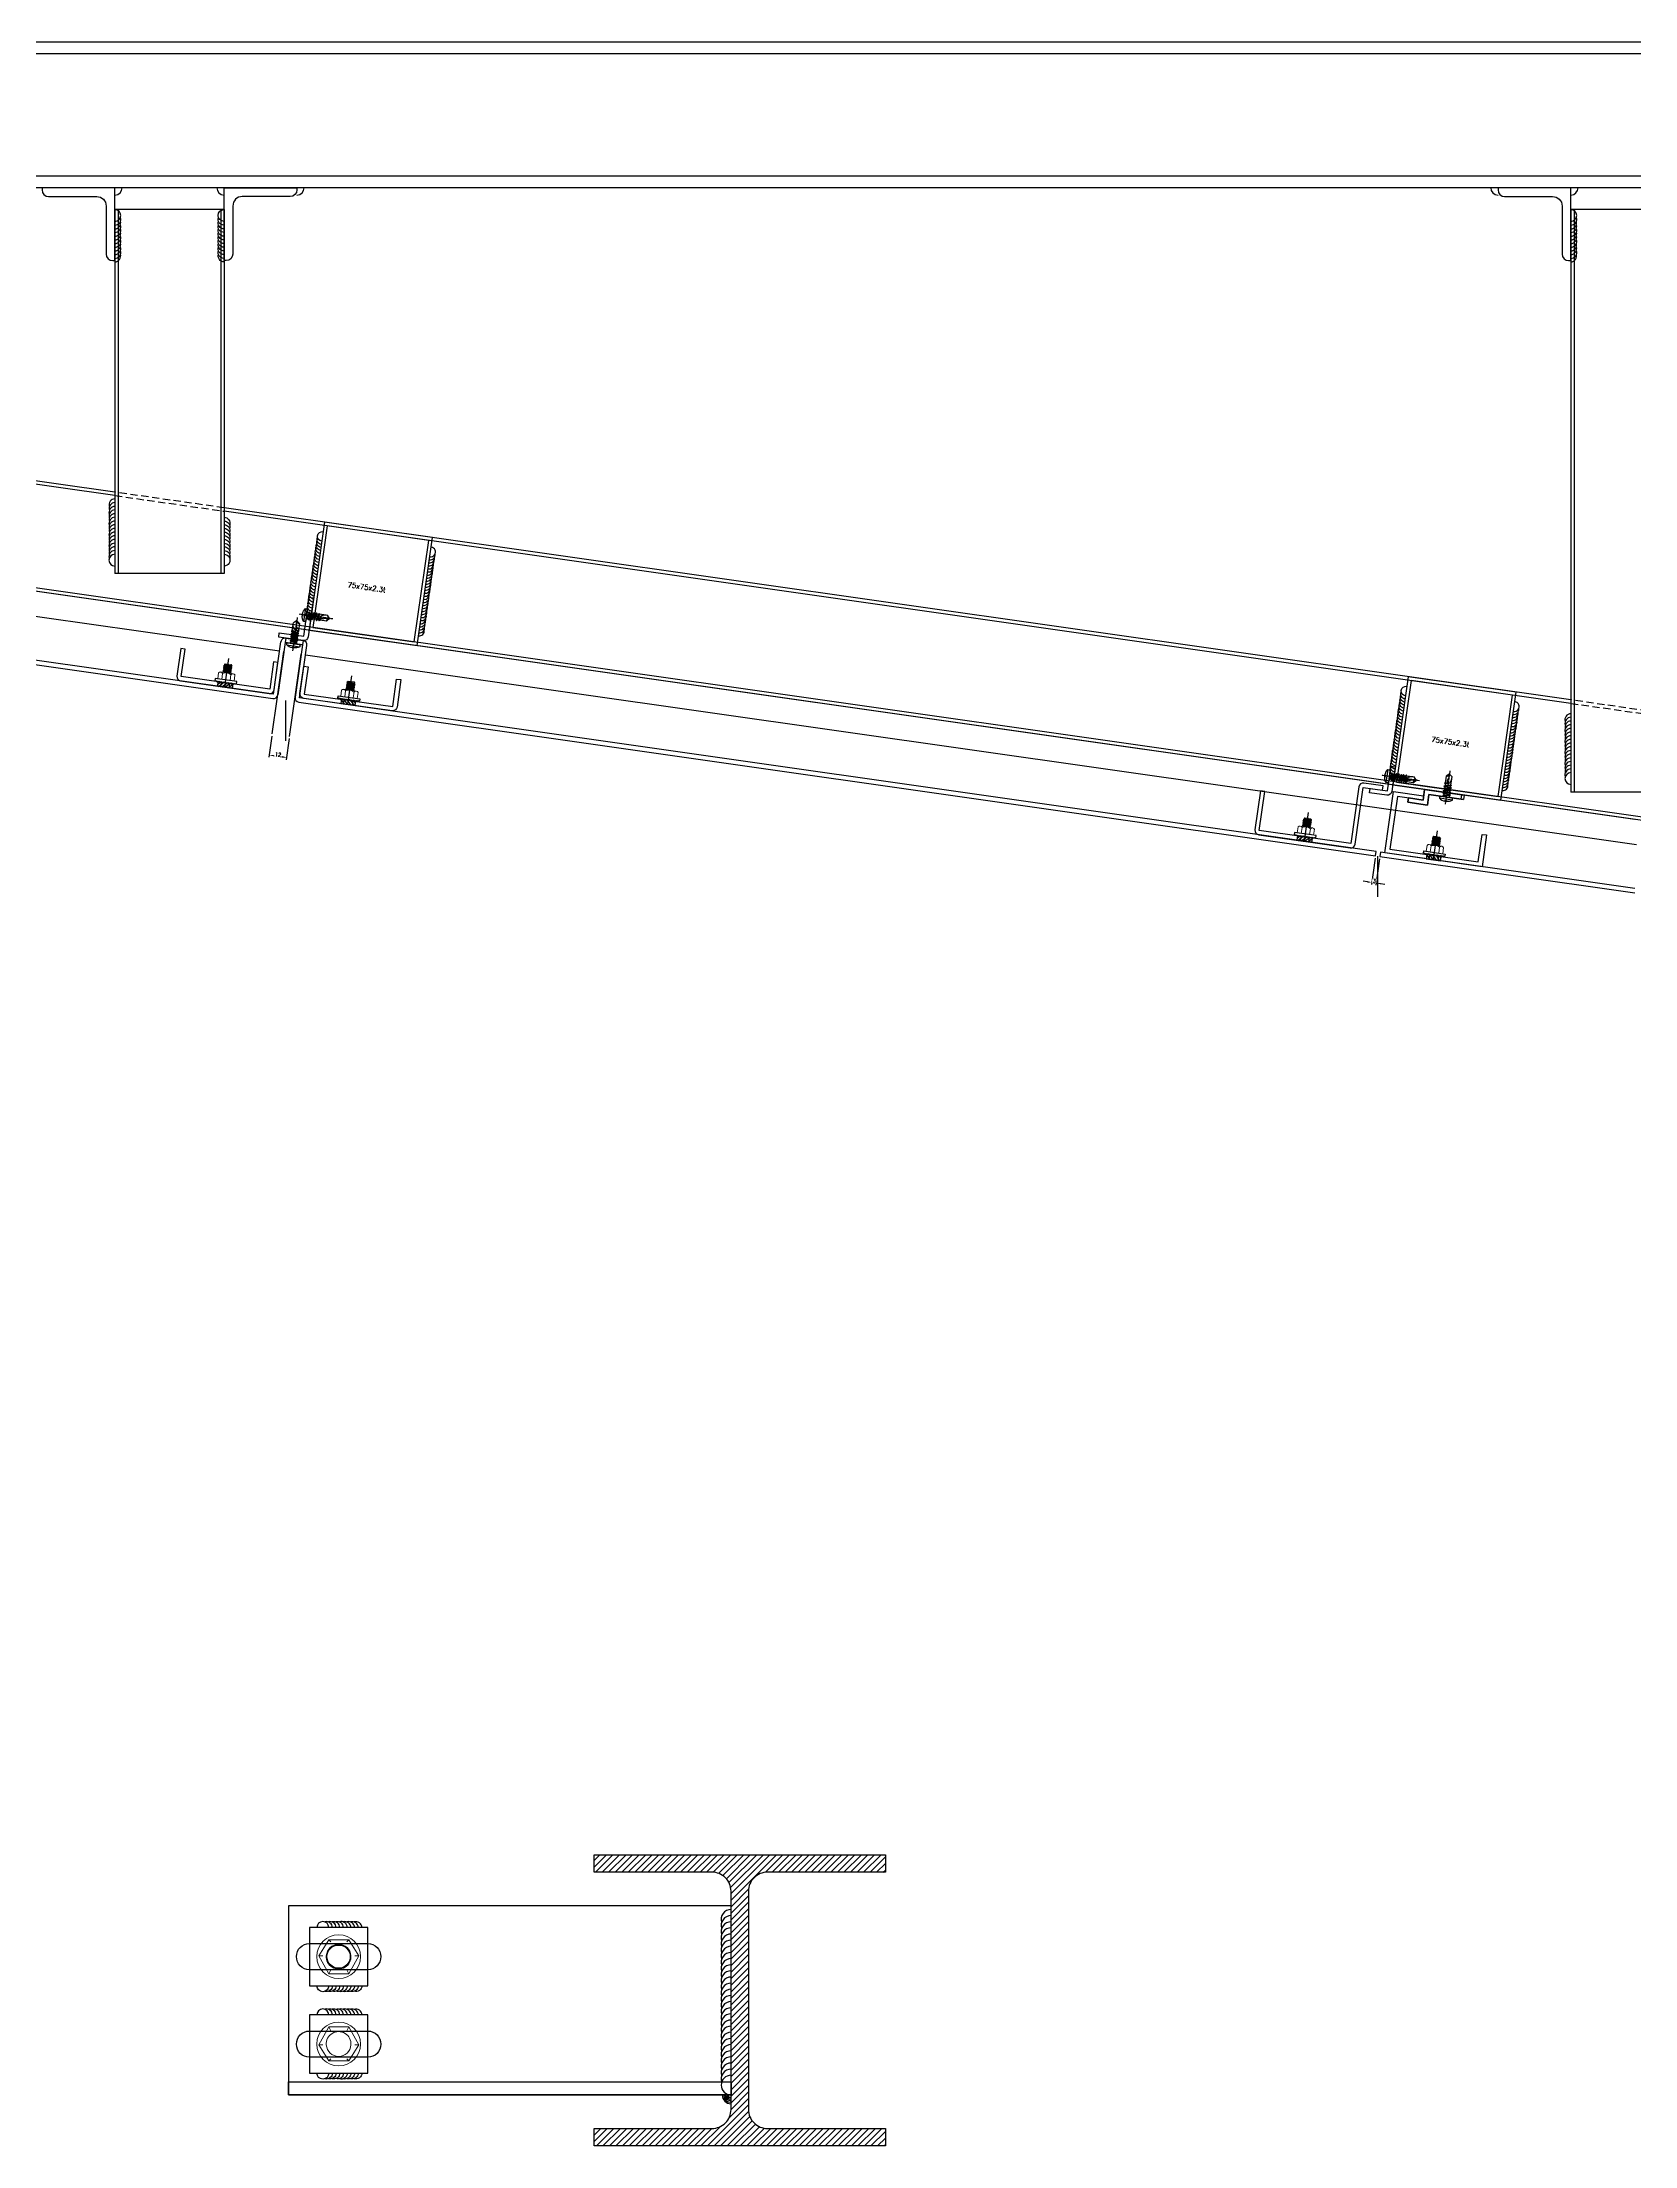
# Model space of a CAD drawing. Extents: x -3378 to 102197, y -3799 to 48702.
# Drawn here: x 57334 to 58428, y 7748 to 9193 of the extents above; entities that cross this region are included whole.
import ezdxf

# ---------------------------------------------------------------- set-up
doc = ezdxf.new("R2010")
doc.units = 0
doc.linetypes.add('CENTER', pattern=[2, 1.25, -0.25, 0.25, -0.25])
doc.linetypes.add('HIDDEN', pattern=[0.375, 0.25, -0.125])
for name, color, linetype in [('11', 11, 'Continuous'), ('24WELD', 55, 'Continuous'), ('3', 3, 'Continuous'), ('4', 4, 'Continuous'), ('6', 6, 'Continuous'), ('ARR', 6, 'Continuous'), ('BCM-DIM', 54, 'Continuous'), ('BCM-EXT', 2, 'Continuous'), ('BCM-SIL', 8, 'Continuous'), ('GM_SECT_15', 15, 'Continuous'), ('steel', 7, 'Continuous'), ('螺絲 固定五金 FASTENERS', 124, 'Continuous'), ('視覺模型鋁擠型暫替', 4, 'Continuous'), ('金屬面材 METAL PANEL', 2, 'Continuous'), ('隱藏線 HIDDEN', 8, 'HIDDEN')]:
    doc.layers.add(name, color=color, linetype=linetype)
doc.layers.add('12', color=3, linetype='Continuous', lineweight=9)
doc.layers.add('不顯示', color=254, linetype='Continuous', plot=False)
doc.styles.add('DIM', font='simplex.shx', dxfattribs={"bigfont": 'chineset.shx'})
doc.styles.get("Standard").update_dxf_attribs({"font": 'romans.shx', "bigfont": 'chinese.shx'})
doc.dimstyles.new('b4-3', dxfattribs={"dimtxt": 5, "dimasz": 3, "dimexe": 1.5, "dimexo": 1.5, "dimgap": 0, "dimtad": 1, "dimtxsty": 'Standard', "dimcen": -1.5, "dimdle": 1, "dimclrd": 256, "dimclre": 256, "dimclrt": 3, "dimadec": 0, "dimazin": 0, "dimtfac": 1, "dimtmove": 0, "dimatfit": 3, "dimfxl": 0.18, "dimtfill": 1, "dimarcsym": 1})

# ---------------------------------------------------------------- blocks, each defined once
blk = doc.blocks.new('75x75x2.3t')
at = {"layer": 'GM_SECT_15'}
for points in [[(0, -75), (75, -75), (75, 0), (0, 0)], [(2.3, -72.7), (72.7, -72.7), (72.7, -2.3), (2.3, -2.3)]]:
    blk.add_lwpolyline(points, close=True, dxfattribs=at)
at = {"layer": '不顯示', "linetype": 'Continuous', "insert": (21.8, -38.5), "char_height": 3.5, "attachment_point": 1, "style": 'DIM'}
blk.add_mtext_dynamic_manual_height_columns('75x75x2.3t', width=3.486, gutter_width=17.5, heights=[0], dxfattribs=at)
blk = doc.blocks.new('*U343')
for centre, end in [((-69, 2.2), 286.3529), ((-66.5, 2.2), 286.3529), ((-64, 2.1), 286.3529), ((-61.5, 2), 286.3529), ((-59, 1.9), 286.3529), ((-56.5, 1.8), 286.3529), ((-54, 1.7), 286.3529), ((-51.5, 1.7), 286.3529), ((-49, 1.6), 286.3529), ((-46.5, 1.5), 286.3529), ((-44, 1.4), 286.3529), ((-41.5, 1.3), 286.3529), ((-39, 1.3), 286.3529), ((-36.5, 1.2), 286.3529), ((-34, 1.1), 286.3529), ((-31.5, 1), 286.3529), ((-29, 0.9), 286.3529), ((-26.5, 0.9), 286.3529), ((-24, 0.8), 286.3529), ((-21.5, 0.7), 286.3529), ((-19, 0.6), 286.3529), ((-16.5, 0.5), 286.3529), ((-14, 0.5), 286.3529), ((-11.5, 0.4), 286.3529), ((-9, 0.3), 286.3529), ((-6.5, 0.2), 286.3529), ((-4, 0.1), 358.1431)]:
    blk.add_arc(centre, 4, 178.1431, end)
blk = doc.blocks.new('*U344')
for centre, end in [((-69, 2.2), 286.3529), ((-66.5, 2.2), 286.3529), ((-64, 2.1), 286.3529), ((-61.5, 2), 286.3529), ((-59, 1.9), 286.3529), ((-56.5, 1.8), 286.3529), ((-54, 1.7), 286.3529), ((-51.5, 1.7), 286.3529), ((-49, 1.6), 286.3529), ((-46.5, 1.5), 286.3529), ((-44, 1.4), 286.3529), ((-41.5, 1.3), 286.3529), ((-39, 1.3), 286.3529), ((-36.5, 1.2), 286.3529), ((-34, 1.1), 286.3529), ((-31.5, 1), 286.3529), ((-29, 0.9), 286.3529), ((-26.5, 0.9), 286.3529), ((-24, 0.8), 286.3529), ((-21.5, 0.7), 286.3529), ((-19, 0.6), 286.3529), ((-16.5, 0.5), 286.3529), ((-14, 0.5), 286.3529), ((-11.5, 0.4), 286.3529), ((-9, 0.3), 286.3529), ((-6.5, 0.2), 286.3529), ((-4, 0.1), 358.1431)]:
    blk.add_arc(centre, 4, 178.1431, end)
blk = doc.blocks.new('M5x16圓頭自攻')
at = {"layer": 'ARR', "color": 0, "linetype": 'CENTER', "ltscale": 0.87}
blk.add_line((18, 0), (-5.1, 0), dxfattribs=at)
at = {"layer": 'ARR', "color": 0, "linetype": 'ByBlock', "ltscale": 0.3}
for p, q in [((-1.6, -4.5), (-1.6, 4.5)), ((0.5, 2.2), (1.1, 1.9)), ((0.7, 2.1), (1.6, -2.5)), ((1.9, 1.9), (1.1, 1.9)), ((2.2, 2.5), (3.2, -2.5)), ((3.5, 1.9), (2.7, 1.9)), ((3.8, 2.5), (4.8, -2.5)), ((5.1, 1.9), (4.3, 1.9)), ((5.4, 2.5), (6.4, -2.5)), ((6.8, 1.9), (5.9, 1.9)), ((7.2, 2.5), (8.2, -2.5)), ((8.4, 1.9), (7.7, 1.9)), ((8.7, 1.9), (8, 1.9)), ((9.1, 2.5), (9.7, -0.6)), ((14.1, 2.1), (9.5, 2.1)), ((15.8, 0.1), (14.1, 2.1)), ((15.8, 0.1), (15.9, 0.1)), ((16, 0), (16, 0)), ((2.1, -1.9), (2.9, -1.9)), ((3.7, -1.9), (4.5, -1.9)), ((5.3, -1.9), (6.1, -1.9)), ((6.9, -1.9), (7.8, -1.9)), ((8.5, -2.1), (12.9, -2.1)), ((15.8, -0.1), (14.1, -2.1)), ((15.8, -0.1), (15.9, -0.1))]:
    blk.add_line(p, q, dxfattribs=at)
blk.add_lwpolyline([(-3, -0.5, 0.134476), (-1.6, -4.5), (-0.6, -4.5, 0.198912), (-0.4, -4.4), (-0.1, -4.1, 0.198912), (0, -3.9), (0, 3.9, 0.198912), (-0.1, 4.1), (-0.4, 4.4, 0.198912), (-0.6, 4.5), (-1.6, 4.5, 0.134562), (-3, 0.5), (-2.5, 0.5), (-2.5, -0.5), (-3, -0.5)], format="xyb", dxfattribs=at)
blk.add_lwpolyline([(1.1, 1.9), (2.1, -1.9), (1.8, -2.5), (1.6, -2.5), (1.3, -1.9), (0.3, 1.9), (0.5, 2.2)], dxfattribs=at)
for points in [[(3.2, -2.5), (2.9, -1.9), (1.9, 1.9), (2.2, 2.5), (2.4, 2.5), (2.7, 1.9), (3.7, -1.9), (3.4, -2.5)], [(4.8, -2.5), (4.5, -1.9), (3.5, 1.9), (3.8, 2.5), (4, 2.5), (4.3, 1.9), (5.3, -1.9), (5, -2.5)], [(6.4, -2.5), (6.1, -1.9), (5.1, 1.9), (5.4, 2.5), (5.6, 2.5), (5.9, 1.9), (6.9, -1.9), (6.6, -2.5)], [(8.2, -2.5), (7.8, -1.9), (6.8, 1.9), (7.2, 2.5), (7.3, 2.5), (7.7, 1.9), (8.7, -1.9), (8.3, -2.5)], [(9.1, 2.5), (8.7, 1.9), (9.7, -0.6), (9.5, 2.1), (9.2, 2.5)]]:
    blk.add_lwpolyline(points, close=True, dxfattribs=at)
for centre, radius, start, end in [((0.7, 3.1), 0.874, 220.3388, 257.7802), ((10.9, -0.3), 1.2, 56.152, 236.152), ((14.9, 6.9), 7.01, 241.6458, 278.008), ((15.9, 1.7), 1.82, 168.8617, 267.6865), ((15.9, 0), 0.05, 0, 90), ((1.2, -3.3), 1.44, 84.7312, 144.22), ((13.5, 4.9), 7.01, 241.6458, 274.9541), ((15.9, 0), 0.05, 270, 0)]:
    blk.add_arc(centre, radius, start, end, dxfattribs=at)
blk = doc.blocks.new('*U255')
blk.add_blockref('M5x16圓頭自攻', (0, 0))
blk = doc.blocks.new('A$C19b21843')
at = {"layer": '11'}
blk.add_lwpolyline([(3.5, 4), (3, 3.5), (3.5, 3), (3, 2.5), (3.5, 2), (3, 1.5), (3.5, 1), (3.5, 0), (5, 0), (5, 15), (3.5, 15), (3.5, 14), (3, 13.5), (3.5, 13), (3, 12.5), (3.5, 12), (3, 11.5), (3.5, 11), (3, 10.5), (3.5, 10), (3, 9.5), (3.5, 9), (3, 8.5), (3.5, 8), (3, 7.5), (3.5, 7), (3, 6.5), (3.5, 6), (3, 5.5), (3.5, 5), (3, 4.5)], close=True, dxfattribs=at)
at = {"layer": '12'}
for p, q in [((5, 13.2), (9.2, 13.2)), ((9.2, 10.4), (5, 10.4)), ((9.2, 4.6), (5, 4.6)), ((9.2, 1.8), (5, 1.8)), ((10, 11.8), (10, 3.2)), ((10, 10), (10.2, 10)), ((10, 4.9), (10, 4.6)), ((10.6, 5), (10.3, 5)), ((10.5, 10.5), (10.9, 4.6)), ((10.7, 10), (11.1, 10)), ((11.5, 5), (11.1, 5)), ((11.3, 10.5), (11.8, 4.6)), ((11.6, 10), (11.9, 10)), ((12.4, 5), (12, 5)), ((12.2, 10.5), (12.6, 4.6)), ((12.5, 10), (12.8, 10)), ((13.2, 5), (12.9, 5)), ((13.1, 10.5), (13.5, 4.6)), ((13.4, 10), (13.7, 10)), ((14.1, 5), (13.8, 5)), ((14, 10.5), (14.4, 4.6)), ((14.2, 10), (14.6, 10)), ((15, 5), (14.6, 5)), ((14.8, 10.5), (15.3, 4.6))]:
    blk.add_line(p, q, dxfattribs=at)
for points in [[(10, 4.6), (10, 4.6), (10.3, 5), (10, 8.4)], [(15.1, 10), (15.5, 10), (15.5, 5.4)], [(15.5, 10), (16, 9.5), (16, 5.5), (15.5, 5)]]:
    blk.add_lwpolyline(points, dxfattribs=at)
for points in [[(10.7, 10), (10.5, 10.5), (10.2, 10), (10.6, 5), (10.9, 4.6), (11.1, 5)], [(11.6, 10), (11.3, 10.5), (11.1, 10), (11.5, 5), (11.8, 4.6), (12, 5)], [(12.5, 10), (12.2, 10.5), (11.9, 10), (12.4, 5), (12.6, 4.6), (12.9, 5)], [(13.4, 10), (13.1, 10.5), (12.8, 10), (13.2, 5), (13.5, 4.6), (13.8, 5)], [(14.2, 10), (14, 10.5), (13.7, 10), (14.1, 5), (14.4, 4.6), (14.6, 5)], [(15.1, 10), (14.8, 10.5), (14.6, 10), (15, 5), (15.3, 4.6), (15.5, 5)]]:
    blk.add_lwpolyline(points, close=True, dxfattribs=at)
for centre, radius, start, end in [((8.3, 11.8), 1.66, 300, 60), ((4.6, 7.5), 5.37, 327.686, 32.314), ((8.3, 3.2), 1.66, 300, 60)]:
    blk.add_arc(centre, radius, start, end, dxfattribs=at)
at = {"layer": '3'}
for p, q in [((0, 12), (3.3, 8.8)), ((3, 10.5), (0, 10.5)), ((0, 9.7), (3.1, 6.6)), ((0, 7.5), (3.5, 4)), ((0, 5.2), (2.7, 2.5)), ((0, 4.5), (3, 4.5)), ((0, 3), (0.5, 2.5)), ((1.8, 12.5), (3.4, 10.9))]:
    blk.add_line(p, q, dxfattribs=at)
at = {"layer": '4'}
blk.add_line((0, 7.5), (20, 7.5), dxfattribs=at)
at = {"layer": '6'}
blk.add_lwpolyline([(0, 12.5), (3, 12.5), (3.5, 12), (3, 11.5), (3.5, 11), (3, 10.5), (3.5, 10), (3, 9.5), (3.5, 9), (3, 8.5), (3.5, 8), (3, 7.5), (3.5, 7), (3, 6.5), (3.5, 6), (3, 5.5), (3.5, 5), (3, 4.5), (3.5, 4), (3, 3.5), (3.5, 3), (3, 2.5), (0, 2.5)], close=True, dxfattribs=at)
blk = doc.blocks.new('A$C20AE7E0D')
at = {"layer": 'ARR', "color": 0, "linetype": 'CENTER', "ltscale": 0.87}
blk.add_line((21, 0), (-5.1, 0), dxfattribs=at)
at = {"layer": 'ARR', "color": 0, "linetype": 'ByBlock', "ltscale": 0.3}
for p, q in [((-1.6, -4.5), (-1.6, 4.5)), ((0.5, 2.2), (1.1, 1.9)), ((0.7, 2.1), (1.6, -2.5)), ((1.9, 1.9), (1.1, 1.9)), ((2.2, 2.5), (3.2, -2.5)), ((3.5, 1.9), (2.7, 1.9)), ((3.8, 2.5), (4.8, -2.5)), ((5.1, 1.9), (4.3, 1.9)), ((5.4, 2.5), (6.4, -2.5)), ((6.8, 1.9), (5.9, 1.9)), ((7.2, 2.5), (8.2, -2.5)), ((8.4, 1.9), (7.7, 1.9)), ((8.7, 2.5), (9.7, -2.5)), ((10.1, 1.9), (9.2, 1.9)), ((10.5, 2.5), (11.5, -2.5)), ((11.7, 1.9), (11, 1.9)), ((12.1, 2.5), (12.7, -0.6)), ((17.1, 2.1), (12.5, 2.1)), ((18.8, 0.1), (17.1, 2.1)), ((18.8, 0.1), (18.9, 0.1)), ((19, 0), (19, 0)), ((2.1, -1.9), (2.9, -1.9)), ((3.7, -1.9), (4.5, -1.9)), ((5.3, -1.9), (6.1, -1.9)), ((6.9, -1.9), (7.8, -1.9)), ((8.7, -1.9), (9.4, -1.9)), ((10.2, -1.9), (11.1, -1.9)), ((11.9, -2.1), (15.9, -2.1)), ((18.8, -0.1), (17.1, -2.1)), ((18.8, -0.1), (18.9, -0.1))]:
    blk.add_line(p, q, dxfattribs=at)
blk.add_lwpolyline([(-3, -0.5, 0.134476), (-1.6, -4.5), (-0.6, -4.5, 0.198912), (-0.4, -4.4), (-0.1, -4.1, 0.198912), (0, -3.9), (0, 3.9, 0.198912), (-0.1, 4.1), (-0.4, 4.4, 0.198912), (-0.6, 4.5), (-1.6, 4.5, 0.134562), (-3, 0.5), (-2.5, 0.5), (-2.5, -0.5), (-3, -0.5)], format="xyb", dxfattribs=at)
blk.add_lwpolyline([(1.1, 1.9), (2.1, -1.9), (1.8, -2.5), (1.6, -2.5), (1.3, -1.9), (0.3, 1.9), (0.5, 2.2)], dxfattribs=at)
for points in [[(3.2, -2.5), (2.9, -1.9), (1.9, 1.9), (2.2, 2.5), (2.4, 2.5), (2.7, 1.9), (3.7, -1.9), (3.4, -2.5)], [(4.8, -2.5), (4.5, -1.9), (3.5, 1.9), (3.8, 2.5), (4, 2.5), (4.3, 1.9), (5.3, -1.9), (5, -2.5)], [(6.4, -2.5), (6.1, -1.9), (5.1, 1.9), (5.4, 2.5), (5.6, 2.5), (5.9, 1.9), (6.9, -1.9), (6.6, -2.5)], [(8.2, -2.5), (7.8, -1.9), (6.8, 1.9), (7.2, 2.5), (7.3, 2.5), (7.7, 1.9), (8.7, -1.9), (8.3, -2.5)], [(9.7, -2.5), (9.4, -1.9), (8.4, 1.9), (8.7, 2.5), (8.9, 2.5), (9.2, 1.9), (10.2, -1.9), (9.9, -2.5)], [(11.5, -2.5), (11.1, -1.9), (10.1, 1.9), (10.5, 2.5), (10.6, 2.5), (11, 1.9), (12, -1.9), (11.6, -2.5)], [(12.1, 2.5), (11.7, 1.9), (12.7, -0.6), (12.5, 2.1), (12.2, 2.5)]]:
    blk.add_lwpolyline(points, close=True, dxfattribs=at)
for centre, radius, start, end in [((0.7, 3.1), 0.874, 220.3388, 257.7802), ((13.9, -0.3), 1.2, 56.152, 236.152), ((17.9, 6.9), 7.01, 241.6458, 278.008), ((18.9, 1.7), 1.82, 168.8617, 267.6865), ((18.9, 0), 0.05, 0, 90), ((1.2, -3.3), 1.44, 84.7312, 144.22), ((16.5, 4.9), 7.01, 241.6458, 274.9541), ((18.9, 0), 0.05, 270, 0)]:
    blk.add_arc(centre, radius, start, end, dxfattribs=at)
blk = doc.blocks.new('*U77')
at = {"color": 0, "linetype": 'ByBlock'}
blk.add_blockref('A$C20AE7E0D', (0, 0), dxfattribs=at)
blk = doc.blocks.new('*D832')
at = {"layer": 'Defpoints', "color": 0, "transparency": 16777216}
for p in [(58249.6, 8634.1, 0), (58252.6, 8633.7, 0)]:
    blk.add_point(p, dxfattribs=at)
at = {"layer": '不顯示', "lineweight": -2, "transparency": 16777216}
for p, q in [((58249.4, 8632.6), (58246.8, 8614.4)), ((58252.4, 8632.2), (58249.8, 8614)), ((58244.1, 8616.3), (58241.1, 8616.8)), ((58247, 8615.9), (58250, 8615.5)), ((58253, 8615.1), (58255.9, 8614.6))]:
    blk.add_line(p, q, dxfattribs=at)
at = {"layer": '不顯示', "transparency": 16777216}
for points in [[(58244.1, 8616.8), (58244, 8615.8), (58247, 8615.9)], [(58253, 8615.6), (58252.9, 8614.6), (58250, 8615.5)]]:
    blk.add_solid(points, dxfattribs=at)
at = {"layer": '不顯示', "color": 3, "transparency": 16777216, "insert": (58248.7, 8616.9), "char_height": 2.5, "attachment_point": 5, "rotation": 351.8791, "bg_fill": 3, "box_fill_scale": 1.1, "bg_fill_color": 256, "bg_fill_true_color": 13158600, "bg_fill_transparency": 0}
blk.add_mtext('3', dxfattribs=at)
at = {"layer": 'Defpoints', "color": 0, "transparency": 16777216}
blk.add_point((58250, 8615.5), dxfattribs=at)
blk = doc.blocks.new('*U358')
for centre, end in [((-69, 2.2), 286.3529), ((-66.5, 2.2), 286.3529), ((-64, 2.1), 286.3529), ((-61.5, 2), 286.3529), ((-59, 1.9), 286.3529), ((-56.5, 1.8), 286.3529), ((-54, 1.7), 286.3529), ((-51.5, 1.7), 286.3529), ((-49, 1.6), 286.3529), ((-46.5, 1.5), 286.3529), ((-44, 1.4), 286.3529), ((-41.5, 1.3), 286.3529), ((-39, 1.3), 286.3529), ((-36.5, 1.2), 286.3529), ((-34, 1.1), 286.3529), ((-31.5, 1), 286.3529), ((-29, 0.9), 286.3529), ((-26.5, 0.9), 286.3529), ((-24, 0.8), 286.3529), ((-21.5, 0.7), 286.3529), ((-19, 0.6), 286.3529), ((-16.5, 0.5), 286.3529), ((-14, 0.5), 286.3529), ((-11.5, 0.4), 286.3529), ((-9, 0.3), 286.3529), ((-6.5, 0.2), 286.3529), ((-4, 0.1), 358.1431)]:
    blk.add_arc(centre, 4, 178.1431, end)
blk = doc.blocks.new('*U359')
for centre, end in [((-69, 2.2), 286.3529), ((-66.5, 2.2), 286.3529), ((-64, 2.1), 286.3529), ((-61.5, 2), 286.3529), ((-59, 1.9), 286.3529), ((-56.5, 1.8), 286.3529), ((-54, 1.7), 286.3529), ((-51.5, 1.7), 286.3529), ((-49, 1.6), 286.3529), ((-46.5, 1.5), 286.3529), ((-44, 1.4), 286.3529), ((-41.5, 1.3), 286.3529), ((-39, 1.3), 286.3529), ((-36.5, 1.2), 286.3529), ((-34, 1.1), 286.3529), ((-31.5, 1), 286.3529), ((-29, 0.9), 286.3529), ((-26.5, 0.9), 286.3529), ((-24, 0.8), 286.3529), ((-21.5, 0.7), 286.3529), ((-19, 0.6), 286.3529), ((-16.5, 0.5), 286.3529), ((-14, 0.5), 286.3529), ((-11.5, 0.4), 286.3529), ((-9, 0.3), 286.3529), ((-6.5, 0.2), 286.3529), ((-4, 0.1), 358.1431)]:
    blk.add_arc(centre, 4, 178.1431, end)
blk = doc.blocks.new('*D833')
at = {"layer": 'Defpoints', "color": 0, "transparency": 16777216}
for p in [(57491.8, 8717.9), (57503.6, 8716.2, 0)]:
    blk.add_point(p, dxfattribs=at)
at = {"layer": '不顯示', "lineweight": -2, "transparency": 16777216}
for p, q in [((57491.6, 8716.4), (57489.5, 8701.9)), ((57503.4, 8714.8), (57501.4, 8700.2)), ((57492.7, 8703), (57498.6, 8702.2))]:
    blk.add_line(p, q, dxfattribs=at)
at = {"layer": '不顯示', "transparency": 16777216}
for points in [[(57492.7, 8703.5), (57492.6, 8702.5), (57489.7, 8703.4)], [(57498.7, 8702.7), (57498.5, 8701.7), (57501.6, 8701.7)]]:
    blk.add_solid(points, dxfattribs=at)
at = {"layer": '不顯示', "color": 3, "transparency": 16777216, "insert": (57495.8, 8703.8), "char_height": 2.5, "attachment_point": 5, "rotation": 351.8791, "bg_fill": 3, "box_fill_scale": 1.1, "bg_fill_color": 256, "bg_fill_true_color": 13158600, "bg_fill_transparency": 0}
blk.add_mtext('12', dxfattribs=at)
at = {"layer": 'Defpoints', "color": 0, "transparency": 16777216}
blk.add_point((57501.6, 8701.7), dxfattribs=at)
blk = doc.blocks.new('*U356')
for centre, end in [((3.9, -0.7), 170.022), ((6.4, -1.1), 98.2318), ((8.9, -1.6), 98.2318), ((11.3, -2), 98.2318), ((13.8, -2.4), 98.2318), ((16.3, -2.9), 98.2318), ((18.7, -3.3), 98.2318), ((21.2, -3.7), 98.2318), ((23.6, -4.2), 98.2318), ((26.1, -4.6), 98.2318), ((28.6, -5), 98.2318), ((31, -5.5), 98.2318)]:
    blk.add_arc(centre, 4, 350.022, end)
blk = doc.blocks.new('*U357')
for centre, end in [((3.9, -0.7), 170.022), ((6.4, -1.1), 98.2318), ((8.9, -1.6), 98.2318), ((11.3, -2), 98.2318), ((13.8, -2.4), 98.2318), ((16.3, -2.9), 98.2318), ((18.7, -3.3), 98.2318), ((21.2, -3.7), 98.2318), ((23.6, -4.2), 98.2318), ((26.1, -4.6), 98.2318), ((28.6, -5), 98.2318), ((31, -5.5), 98.2318)]:
    blk.add_arc(centre, 4, 350.022, end)
blk = doc.blocks.new('*U370')
for centre, end in [((3.9, -0.7), 170.022), ((6.4, -1.1), 98.2318), ((8.9, -1.6), 98.2318), ((11.3, -2), 98.2318), ((13.8, -2.4), 98.2318), ((16.3, -2.9), 98.2318), ((18.7, -3.3), 98.2318), ((21.2, -3.7), 98.2318), ((23.6, -4.2), 98.2318), ((26.1, -4.6), 98.2318), ((28.6, -5), 98.2318)]:
    blk.add_arc(centre, 4, 350.022, end)
blk = doc.blocks.new('*U371')
for centre, end in [((3.9, -0.7), 170.022), ((6.4, -1.1), 98.2318), ((8.9, -1.6), 98.2318), ((11.3, -2), 98.2318), ((13.8, -2.4), 98.2318), ((16.3, -2.9), 98.2318), ((18.7, -3.3), 98.2318), ((21.2, -3.7), 98.2318), ((23.6, -4.2), 98.2318), ((26.1, -4.6), 98.2318), ((28.6, -5), 98.2318), ((31, -5.5), 98.2318), ((33.5, -5.9), 98.2318), ((35.9, -6.3), 98.2318), ((38.4, -6.8), 98.2318), ((40.9, -7.2), 98.2318)]:
    blk.add_arc(centre, 4, 350.022, end)
blk = doc.blocks.new('*U372')
for centre, end in [((3.9, -0.7), 170.022), ((6.4, -1.1), 98.2318), ((8.9, -1.6), 98.2318), ((11.3, -2), 98.2318), ((13.8, -2.4), 98.2318), ((16.3, -2.9), 98.2318), ((18.7, -3.3), 98.2318), ((21.2, -3.7), 98.2318), ((23.6, -4.2), 98.2318), ((26.1, -4.6), 98.2318), ((28.6, -5), 98.2318), ((31, -5.5), 98.2318)]:
    blk.add_arc(centre, 4, 350.022, end)
blk = doc.blocks.new('*U365')
for centre, end in [((3.9, -0.7), 170.022), ((6.4, -1.1), 98.2318), ((8.9, -1.6), 98.2318), ((11.3, -2), 98.2318), ((13.8, -2.4), 98.2318), ((16.3, -2.9), 98.2318), ((18.7, -3.3), 98.2318), ((21.2, -3.7), 98.2318), ((23.6, -4.2), 98.2318), ((26.1, -4.6), 98.2318), ((28.6, -5), 98.2318), ((31, -5.5), 98.2318), ((33.5, -5.9), 98.2318), ((35.9, -6.3), 98.2318), ((38.4, -6.8), 98.2318), ((40.9, -7.2), 98.2318), ((43.3, -7.6), 98.2318)]:
    blk.add_arc(centre, 4, 350.022, end)
blk = doc.blocks.new('H-200x200x12x12')
at = {"layer": '視覺模型鋁擠型暫替', "linetype": 'Continuous'}
h = blk.add_hatch(dxfattribs=at)
h.set_pattern_fill('ANSI31', color=1, angle=180)
h.set_pattern_definition([(225, (-52512.6892, -102910.0726), (2.24506403, -2.24506403), [])])
edge = h.paths.add_edge_path()
edge.add_line((100, -100), (100, -88))
edge.add_line((100, -88), (19, -88))
edge.add_arc((19, -75), 13, 180, 270, ccw=False)
edge.add_line((6, -75), (6, 75))
edge.add_arc((19, 75), 13, 90, 180, ccw=False)
edge.add_line((19, 88), (100, 88))
edge.add_line((100, 88), (100, 100))
edge.add_line((100, 100), (-100, 100))
edge.add_line((-100, 100), (-100, 88))
edge.add_line((-100, 88), (-19, 88))
edge.add_arc((-19, 75), 13, 0, 90, ccw=False)
edge.add_line((-6, 75), (-6, -75))
edge.add_arc((-19, -75), 13, -90, 0, ccw=False)
edge.add_line((-19, -88), (-100, -88))
edge.add_line((-100, -88), (-100, -100))
edge.add_line((-100, -100), (100, -100))
h.paths.add_polyline_path([(-3.1, 0.2), (3.1, 0.2)], flags=16)
h.paths.add_polyline_path([(-51.7, -97.1), (-51.7, -90.9)], flags=16)
h.paths.add_polyline_path([(-74.3, 90.9), (-74.3, 97.1)], flags=16)
h.paths.add_polyline_path([(-38.9, 87.4), (-38.9, 100.2)])
blk.add_lwpolyline([(100, -100), (-100, -100), (-100, -88), (-19, -88, 0.414214), (-6, -75), (-6, 75, 0.414214), (-19, 88), (-100, 88), (-100, 100), (100, 100), (100, 88), (19, 88, 0.414214), (6, 75), (6, -75, 0.414214), (19, -88), (100, -88)], format="xyb", close=True, dxfattribs=at)
blk = doc.blocks.new('*U59')
for centre, end in [((-0.5, -14), 16.3529), ((-0.4, -11.5), 16.3529), ((-0.3, -9), 16.3529), ((-0.1, -4), 88.1431), ((-0.2, -6.5), 16.3529), ((-0.9, -26.5), 16.3529), ((-0.8, -24), 16.3529), ((-0.7, -21.5), 16.3529), ((-0.5, -16.5), 16.3529), ((-0.6, -19), 16.3529)]:
    blk.add_arc(centre, 4, 268.1431, end)
blk = doc.blocks.new('*U79')
for centre, end in [((2.15, 66.47), 196.35291), ((2.24, 68.96), 196.35291), ((2.32, 71.46), 196.35291), ((1.83, 56.47), 196.35291), ((1.91, 58.97), 196.35291), ((1.99, 61.47), 196.35291), ((2.07, 63.97), 196.35291), ((1.59, 48.97), 196.35291), ((1.67, 51.47), 196.35291), ((1.75, 53.97), 196.35291), ((1.26, 38.98), 196.35291), ((1.34, 41.48), 196.35291), ((1.43, 43.98), 196.35291), ((1.51, 46.48), 196.35291), ((1.02, 31.48), 196.35291), ((1.1, 33.98), 196.35291), ((1.18, 36.48), 196.35291), ((0.78, 23.99), 196.35291), ((0.86, 26.49), 196.35291), ((0.94, 28.98), 196.35291), ((0.45, 13.99), 196.35291), ((0.53, 16.49), 196.35291), ((0.62, 18.99), 196.35291), ((0.7, 21.49), 196.35291), ((0.21, 6.5), 196.35291), ((0.29, 9), 196.35291), ((0.37, 11.49), 196.35291), ((0.13, 4), 268.14306)]:
    blk.add_arc(centre, 4, 88.14306, end)
blk = doc.blocks.new('757857')
at = {"color": 0, "linetype": 'Continuous', "lineweight": 0, "elevation": 0, "flags": 128}
for points in [[(-39.1, 230.6), (-32.3, 241.5)], [(-32.3, 241.5), (-18.6, 241.5)], [(-30.9, 240.2), (-32.3, 241.5)], [(-19.9, 240.2), (-18.6, 241.5)], [(-18.6, 241.5), (-11.7, 230.6)], [(-32.3, 218.2), (-39.1, 230.6)], [(-36.4, 230.6), (-39.1, 230.6)], [(-32.3, 218.2), (-30.9, 221)], [(-18.6, 218.2), (-32.3, 218.2)], [(-19.9, 221), (-18.6, 218.2)], [(-11.7, 230.6), (-18.6, 218.2)], [(-14.4, 230.6), (-11.7, 230.6)], [(-32.3, 181.8), (-39.1, 169.4)], [(-18.6, 181.8), (-32.3, 181.8)], [(-32.3, 181.8), (-30.9, 179)], [(-19.9, 179), (-18.6, 181.8)], [(-11.7, 169.4), (-18.6, 181.8)], [(-39.1, 169.4), (-32.3, 158.5)], [(-36.4, 169.4), (-39.1, 169.4)], [(-30.9, 159.8), (-32.3, 158.5)], [(-19.9, 159.8), (-18.6, 158.5)], [(-18.6, 158.5), (-11.7, 169.4)], [(-14.4, 169.4), (-11.7, 169.4)], [(-32.3, 158.5), (-18.6, 158.5)]]:
    blk.add_lwpolyline(points, dxfattribs=at)
at = {"color": 0, "linetype": 'Continuous', "lineweight": 0}
for centre in [(-25.5, 230, 0), (-25.5, 170, 0)]:
    blk.add_circle(centre, 15, dxfattribs=at)
blk.add_circle((-25.5, 230, 0), 8)
for centre, start, end in [((-25.5, 230, 0), 3.8593, 176.0494), ((-25.5, 230, 0), 176.0494, 3.8593), ((-25.5, 170, 0), 356.1407, 183.9506), ((-25.5, 170, 0), 183.9506, 356.1407)]:
    blk.add_arc(centre, 8.5, start, end, dxfattribs=at)
at = {"layer": 'GM_SECT_15', "elevation": 0}
blk.add_lwpolyline([(-60, 135), (244, 135), (244, 265), (-60, 265), (-60, 135)], dxfattribs=at)
for points in [[(-45.5, 210), (-5.5, 210), (-5.5, 250), (-45.5, 250)], [(-45.5, 150), (-5.5, 150), (-5.5, 190), (-45.5, 190)], [(-60, 135), (-60, 144), (244, 144), (244, 135)]]:
    blk.add_lwpolyline(points, close=True, dxfattribs=at)
for points in [[(-45.5, 239), (-5.5, 239, -1), (-5.5, 221), (-45.5, 221, -1)], [(-45.5, 178.9), (-5.5, 178.9, -1), (-5.5, 160.9), (-45.5, 160.9, -1)]]:
    blk.add_lwpolyline(points, format="xyb", close=True, dxfattribs=at)
at = {"layer": '金屬面材 METAL PANEL'}
for radius in [6, 5, 4, 3, 2]:
    blk.add_arc((244, 135, 0), radius, 180, 270, dxfattribs=at)
at = {"layer": '24WELD'}
for name, p, xscale, yscale, zscale, rotation in [('*U79', (244, 135, 0), 1.687500000000002, 1.687500000000002, 1.687500000000002, 1.856937198354219), ('*U59', (-40.4, 250, 0), 1.012500000000001, 1.012500000000001, 1.012500000000001, 91.85693719835425), ('*U59', (-40.4, 210, 0), -1.0125, 1.0125, 1.012500000000001, 88.14306280164571), ('*U59', (-40.4, 190, 0), 1.012500000000001, 1.012500000000001, 1.012500000000001, 91.85693719835425), ('*U59', (-40.4, 150, 0), -1.0125, 1.0125, 1.012500000000001, 88.14306280164571)]:
    blk.add_blockref(name, p, dxfattribs=dict(at, xscale=xscale, yscale=yscale, zscale=zscale, rotation=rotation))
at = {"layer": '視覺模型鋁擠型暫替'}
blk.add_blockref('H-200x200x12x12', (250, 200), dxfattribs=at)

msp = doc.modelspace()

# ---------------------------------------------------------------- linework, layer by layer
for p, q in [((57495.171, 8741.776, 0), (57499.833, 8774.445, 0)), ((57507.051, 8740.081, 0), (57511.713, 8772.75, 0))]:
    msp.add_line(p, q)
for centre in [(57383.707, 9092.995, 0), (58383.707, 9092.995)]:
    msp.add_arc(centre, 5, 179.999999, 180)
at = {"color": 2}
for centre, start, end in [((57383.707, 9092.995, 0), 270, 360), ((57458.707, 9092.995, 0), 180, 270), ((57508.707, 9092.995, 0), 270, 360), ((58333.707, 9092.995), 180, 270), ((58383.707, 9092.995), 270, 360)]:
    msp.add_arc(centre, 5, start, end, dxfattribs=at)
at = {"layer": 'BCM-EXT'}
msp.add_line((58308.434, 8673.183, 0), (58308.858, 8676.153, 0), dxfattribs=at)
at = {"layer": 'BCM-EXT', "elevation": 0}
msp.add_lwpolyline([(58283.218, 8679.812), (58282.175, 8672.507), (58272.257, 8673.922), (58271.833, 8670.952), (58285.246, 8669.038), (58286.288, 8676.343), (58309.919, 8672.971)], dxfattribs=at)
at = {"layer": 'GM_SECT_15'}
for p, q in [((57458.707, 9077.995, 0), (57383.707, 9077.995, 0)), ((57383.707, 9077.995, 0), (57383.707, 8827.995, 0)), ((57386.007, 9077.995, 0), (57386.007, 8827.995, 0)), ((57456.407, 9077.995, 0), (57456.407, 8827.995, 0)), ((57458.707, 9077.995, 0), (57458.707, 8827.995, 0)), ((58458.707, 9077.995, 0), (58383.707, 9077.995, 0)), ((58383.707, 9077.995, 0), (58383.707, 8677.995, 0)), ((58386.007, 9077.995, 0), (58386.007, 8677.995, 0)), ((58427.722, 8659.186, 0), (55938.651, 9014.367, 0)), ((58741.129, 8614.464, 0), (55938.652, 9014.367, 0)), ((58741.454, 8616.741, 0), (55940.931, 9016.365, 0)), ((57383.707, 8881.603, 0), (56771.675, 8968.936, 0)), ((57383.707, 8883.926, 0), (56772, 8971.213, 0)), ((57383.707, 8883.926, 0), (56772, 8971.213, 0)), ((58383.707, 8741.232, 0), (57458.707, 8873.224, 0)), ((58383.707, 8741.232, 0), (57458.707, 8873.224, 0)), ((58383.707, 8738.909, 0), (57458.707, 8870.901, 0)), ((57458.707, 8827.995, 0), (57383.707, 8827.995, 0)), ((58458.707, 8677.995, 0), (58383.707, 8677.995, 0))]:
    msp.add_line(p, q, dxfattribs=at)
at = {"layer": 'steel', "elevation": 0}
for points in [[(57377.707, 9047.495, 0.41421356), (57382.207, 9042.995), (57383.707, 9042.995), (57383.707, 9092.995), (57333.707, 9092.995), (57333.707, 9091.495, 0.41421356), (57338.207, 9086.995), (57371.207, 9086.995, -0.41421356), (57377.707, 9080.495)], [(57464.707, 9047.495, -0.41421356), (57460.207, 9042.995), (57458.707, 9042.995), (57458.707, 9092.995), (57508.707, 9092.995), (57508.707, 9091.495, -0.41421356), (57504.207, 9086.995), (57471.207, 9086.995, 0.41421356), (57464.707, 9080.495)], [(58377.707, 9047.495, 0.41421356), (58382.207, 9042.995), (58383.707, 9042.995), (58383.707, 9092.995), (58333.707, 9092.995), (58333.707, 9091.495, 0.41421356), (58338.207, 9086.995), (58371.207, 9086.995, -0.41421356), (58377.707, 9080.495)]]:
    msp.add_lwpolyline(points, format="xyb", close=True, dxfattribs=at)
at = {"layer": '不顯示'}
for p, q in [((57491.769, 8717.931), (57495.171, 8741.776, 0)), ((57501.111, 8713.131), (57501.111, 8740.928)), ((57503.649, 8716.236, 0), (57507.051, 8740.081, 0)), ((58251.111, 8606.111), (58251.111, 8633.908))]:
    msp.add_line(p, q, dxfattribs=at)
at = {"layer": '視覺模型鋁擠型暫替', "linetype": 'Continuous'}
for p, q in [((59243.909, 9193.085), (56183.927, 9193.085)), ((59243.909, 9185.085), (56183.927, 9185.085)), ((59243.909, 9101.085), (56183.927, 9101.085)), ((59243.909, 9093.085), (56183.927, 9093.085))]:
    msp.add_line(p, q, dxfattribs=at)
at = {"layer": '金屬面材 METAL PANEL'}
for p, q in [((56081.327, 8976.857, 0), (57496.863, 8774.869, 0)), ((56752.596, 8847.737, 0), (57492.201, 8742.2, 0)), ((57492.625, 8745.169, 0), (56753.02, 8850.706, 0)), ((57492.625, 8745.169, 0), (57497.767, 8781.205, 0)), ((57500.737, 8780.781, 0), (57495.595, 8744.746, 0)), ((57501.161, 8783.751, 0), (57500.737, 8780.781, 0)), ((57500.737, 8780.781, 0), (57512.617, 8779.086, 0)), ((57512.617, 8779.086, 0), (57500.737, 8780.781, 0)), ((57513.041, 8782.056, 0), (57501.161, 8783.751, 0)), ((57501.161, 8783.751, 0), (57513.041, 8782.056, 0)), ((57512.617, 8779.086, 0), (57507.475, 8743.051, 0)), ((57510.445, 8742.627, 0), (57515.587, 8778.662, 0)), ((57513.041, 8782.056, 0), (57512.617, 8779.086, 0)), ((57514.683, 8772.326, 0), (58428.852, 8641.88, 0)), ((58250.05, 8637.09, 0), (57510.445, 8742.627, 0)), ((57510.021, 8739.657, 0), (58249.626, 8634.12, 0)), ((58249.626, 8634.12), (58250.05, 8637.09, 0)), ((58253.02, 8636.666, 0), (58252.596, 8633.696, 0)), ((58252.596, 8633.696, 0), (58427.722, 8608.707, 0)), ((58427.722, 8611.737, 0), (58253.02, 8636.666, 0))]:
    msp.add_line(p, q, dxfattribs=at)
at = {"layer": '金屬面材 METAL PANEL', "elevation": 0}
msp.add_lwpolyline([(57496.627, 8787.395), (57513.461, 8785.026), (57517.251, 8811.759), (57520.221, 8811.341), (57516.432, 8784.608, -0.41421356), (57513.043, 8782.055), (57496.209, 8784.424)], format="xyb", close=True, dxfattribs=at)
at = {"layer": '金屬面材 METAL PANEL', "linetype": 'Continuous', "elevation": 0}
for points in [[(57429.011, 8776.469), (57426.327, 8757.659, 0.41421344), (57428.873, 8754.265), (57489.655, 8745.592, 0.41421356), (57493.049, 8748.138), (57495.733, 8766.948), (57495.733, 8766.948), (57492.763, 8767.372), (57492.763, 8767.372), (57490.079, 8748.562), (57429.297, 8757.235), (57431.981, 8776.045), (57429.011, 8776.469)], [(57580.219, 8755.193), (57577.609, 8736.373, -0.41421344), (57574.225, 8733.814), (57513.409, 8742.25, -0.41421356), (57510.85, 8745.634), (57513.461, 8764.454), (57513.461, 8764.454), (57516.432, 8764.041), (57516.432, 8764.041), (57513.822, 8745.221), (57574.637, 8736.785), (57577.248, 8755.605), (57580.219, 8755.193)], [(58263.16, 8695.221), (58260.758, 8678.391, -0.41421352), (58257.364, 8675.845), (58245.485, 8677.54), (58245.909, 8680.51), (58257.788, 8678.815), (58260.19, 8695.644), (58263.16, 8695.221)]]:
    msp.add_lwpolyline(points, format="xyb", dxfattribs=at)
msp.add_lwpolyline([(58170.583, 8678.733), (58166.769, 8652.004, 0.41421356), (58169.315, 8648.61), (58232.129, 8639.647, 0.41421356), (58235.523, 8642.193), (58241.089, 8681.198), (58254.294, 8679.314), (58254.717, 8682.284), (58241.512, 8684.168, 0.41421356), (58238.119, 8681.622), (58232.553, 8642.617), (58169.738, 8651.58), (58173.553, 8678.309)], format="xyb", close=True, dxfattribs=at)
for points in [[(58325.819, 8648.501), (58322.712, 8626.721), (58255.99, 8636.242), (58262.008, 8678.415), (58282.599, 8675.477), (58282.175, 8672.507), (58264.554, 8675.021), (58259.384, 8638.788), (58320.166, 8630.115), (58322.85, 8648.924), (58325.819, 8648.501)], [(58309.919, 8672.971), (58286.288, 8676.343), (58285.246, 8669.038), (58271.833, 8670.952), (58272.257, 8673.922), (58282.175, 8672.507), (58283.218, 8679.812), (58310.343, 8675.941), (58309.917, 8672.972)]]:
    msp.add_lwpolyline(points, dxfattribs=at)
at = {"layer": '金屬面材 METAL PANEL'}
for centre, start, end in [((57500.737, 8780.781, 0), 81.879077, 171.879077), ((57512.617, 8779.086, 0), 351.879072, 81.879072), ((57492.625, 8745.17, 0), 261.879076, 351.87901), ((57510.445, 8742.627, 0), 171.879139, 261.879073)]:
    msp.add_arc(centre, 3, start, end, dxfattribs=at)
at = {"layer": '隱藏線 HIDDEN', "linetype": 'HIDDEN', "ltscale": 20}
for p, q in [((57458.707, 8873.224, 0), (57383.707, 8883.926, 0)), ((57383.707, 8881.603, 0), (57458.707, 8870.901, 0)), ((58458.707, 8730.53, 0), (58383.707, 8741.232, 0)), ((58383.707, 8738.909, 0), (58458.707, 8728.207, 0))]:
    msp.add_line(p, q, dxfattribs=at)

# ---------------------------------------------------------------- block references
msp.add_blockref('757857', (57562.887, 7648.085, 0))
at = {"layer": '24WELD'}
for name, p, xscale, yscale, zscale, rotation in [('*U356', (57383.707, 9077.995, 0), 1.012500000000001, 1.012500000000001, 1.012500000000001, 279.9783111793436), ('*U357', (57458.707, 9077.995, 0), -1.012500000000001, 1.012500000000001, 1.012500000000001, 80.02168882065637), ('*U372', (58383.707, 9077.995, 0), 1.012500000000001, 1.012500000000001, 1.012500000000001, 279.9783111793436), ('*U371', (57383.707, 8833.231, 0), 1.012500000000001, 1.012500000000001, 1.012500000000001, 99.97831117934365), ('*U370', (57458.707, 8833.231, 0), -1.012500000000001, 1.012500000000001, 1.012500000000001, 260.0216888206563), ('*U358', (57526.748, 8856.869, 0), -0.8437500000000008, 0.8437500000000008, 0.8437500000000008, 260.0217577098238), ('*U359', (57600.995, 8846.274, 0), 0.8437500000000008, 0.8437500000000008, 0.8437500000000008, 83.73640239755889), ('*U343', (58271.07, 8750.659, 0), -0.8437500000000008, 0.8437500000000008, 0.8437500000000008, 260.0217577098238), ('*U344', (58345.318, 8740.064, 0), 0.8437500000000008, 0.8437500000000008, 0.8437500000000008, 83.73640239755889), ('*U365', (58383.707, 8683.231, 0), 1.012500000000001, 1.012500000000001, 1.012500000000001, 99.97831117934365)]:
    msp.add_blockref(name, p, dxfattribs=dict(at, xscale=xscale, yscale=yscale, zscale=zscale, rotation=rotation))
at = {"layer": 'BCM-DIM'}
for p, rotation in [((57466.689, 8748.869, 0), 81.87907304458106), ((58208.147, 8643.069, 0), 81.87907304478298)]:
    msp.add_blockref('A$C19b21843', p, dxfattribs=dict(at, rotation=rotation))
at = {"layer": 'BCM-DIM', "xscale": -1}
for p, rotation in [((57536.388, 8739.062, 0), 262.1025777342891), ((58281.926, 8632.541, 0), 261.8790730449376)]:
    msp.add_blockref('A$C19b21843', p, dxfattribs=dict(at, rotation=rotation))
at = {"layer": 'BCM-SIL', "xscale": -1}
for p, rotation in [((57515.496, 8799.383, 0), 171.9908253894112), ((57506.439, 8779.962, 0), 261.9908253894112)]:
    msp.add_blockref('*U255', p, dxfattribs=dict(at, rotation=rotation))
at = {"layer": 'BCM-SIL', "rotation": 81.85584514685473}
msp.add_blockref('*U255', (58298.104, 8674.657, 0), dxfattribs=at)
at = {"layer": 'GM_SECT_15', "rotation": 351.8790773316075}
for p in [(57527.677, 8863.383, 0), (58272, 8757.173, 0)]:
    msp.add_blockref('75x75x2.3t', p, dxfattribs=at)
at = {"layer": '螺絲 固定五金 FASTENERS', "xscale": -1, "rotation": 171.8790479488455}
msp.add_blockref('*U77', (58258.916, 8688.753, 0), dxfattribs=at)

# ---------------------------------------------------------------- next in the draw order: dimensions: what is measured, and where the dimension line sits
at = {"layer": '不顯示'}
for p1, p2, distance, picture, middle in [((57491.769, 8717.931), (57503.649, 8716.236, 0), -14.651, '*D833', (57495.816, 8703.817)), ((58249.626, 8634.12, 0), (58252.596, 8633.696, 0), -18.399, '*D832', (58248.689, 8616.931))]:
    dim = msp.add_aligned_dim(p1=p1, p2=p2, distance=distance, dimstyle='b4-3', override={"dimtxt": 2.5}, dxfattribs=at)
    dim.commit()
    dim.dimension.update_dxf_attribs({"geometry": picture, "text_midpoint": middle})

doc.saveas('drawing.dxf')
